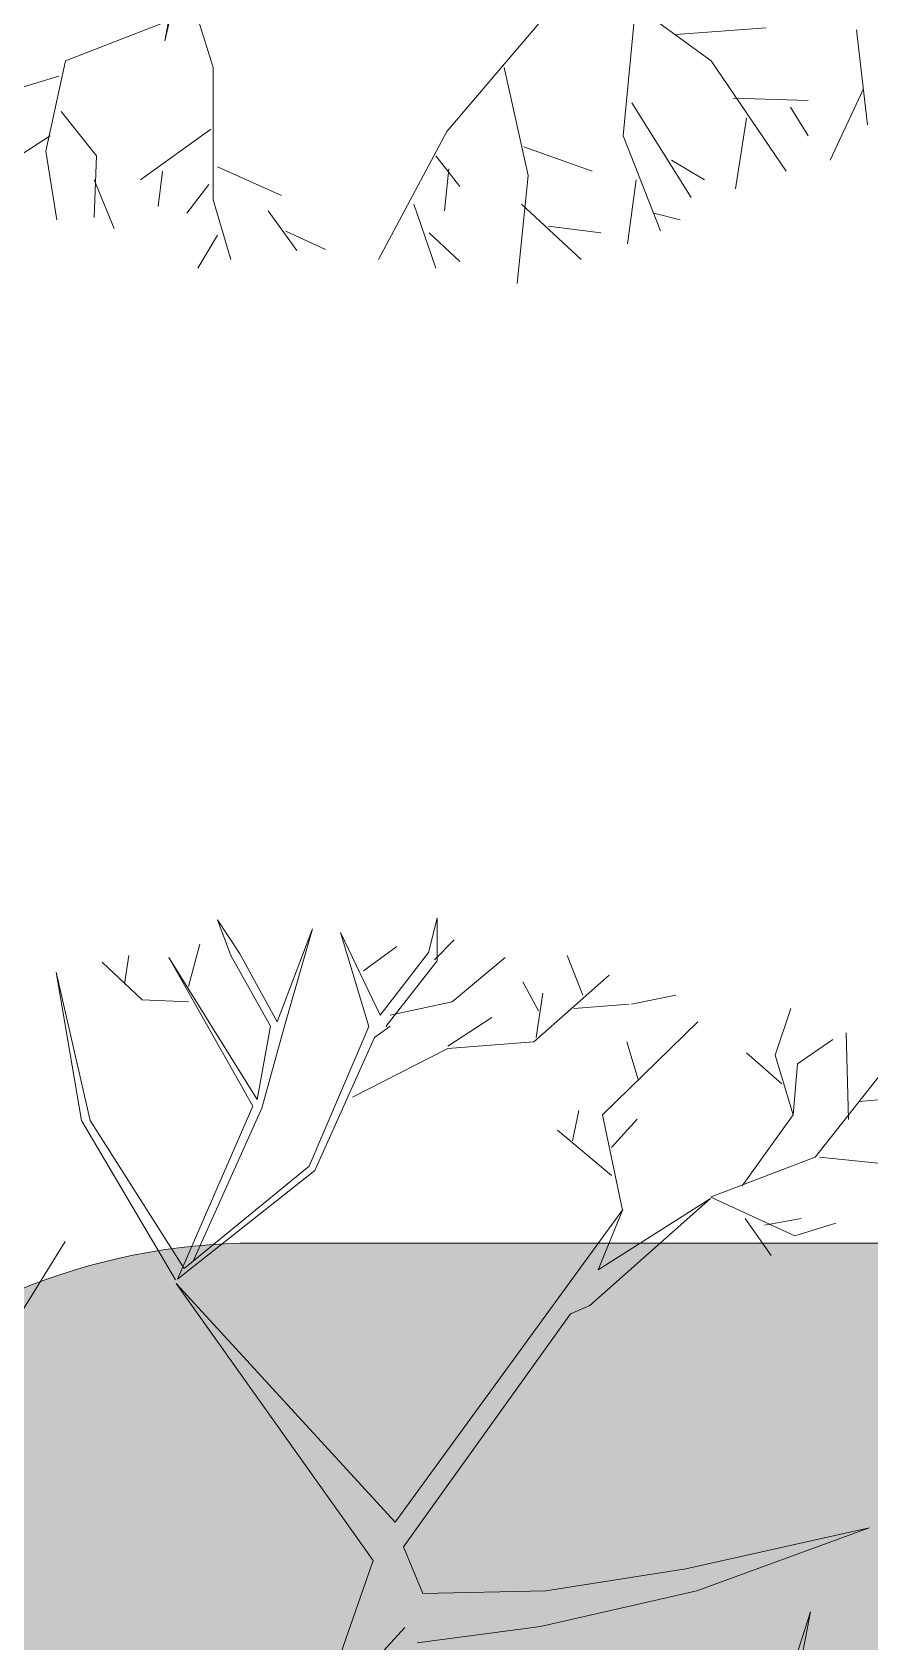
# Model space of a CAD drawing. Header units: metres. Extents: x 8 to 2416, y -346 to 476.
# Drawn here: x 17.64 to 20.33, y 27.76 to 32.93 of the extents above; entities that cross this region are included whole.
import ezdxf

# ---------------------------------------------------------------- set-up
doc = ezdxf.new("R2010")
doc.units = ezdxf.units.M
doc.layers.add('ARBOLES', color=86, linetype='Continuous', lineweight=0)
doc.layers.add('calle', color=254, linetype='Continuous', lineweight=0)
doc.layers.add('grama', color=7, linetype='Continuous', lineweight=0, true_color=0x698c45)

# ---------------------------------------------------------------- blocks, each defined once
blk = doc.blocks.new('arbol1')
at = {"layer": 'ARBOLES', "color": 59, "true_color": 0x47602f}
for p, q in [((1234.0351, 80.2182), (1234.0485, 80.2716)), ((1234.0485, 80.2716), (1234.0485, 80.2048)), ((1233.7255, 80.2135), (1233.7047, 80.269)), ((1233.7047, 80.269), (1233.7393, 80.217)), ((1233.7982, 80.1095), (1233.8536, 80.2551)), ((1233.8536, 80.2551), (1233.8086, 80.0991)), ((1233.9417, 80.1024), (1233.8972, 80.2493)), ((1233.8972, 80.2493), (1233.9595, 80.1202)), ((1233.677, 80.2308), (1233.6597, 80.165)), ((1233.9333, 80.1893), (1233.9852, 80.2274)), ((1234.0441, 80.2066), (1234.0753, 80.2378)), ((1233.5246, 80.2031), (1233.5869, 80.1442)), ((1233.5662, 80.2135), (1233.5592, 80.1685)), ((1233.7601, 79.9778), (1233.6285, 80.21)), ((1233.6285, 80.21), (1233.767, 79.9882)), ((1233.7878, 80.1026), (1233.7255, 80.2135)), ((1233.7393, 80.217), (1233.7982, 80.1095)), ((1233.9595, 80.1202), (1234.0351, 80.2182)), ((1234.0485, 80.2048), (1233.9684, 80.1024)), ((1234.0718, 80.1407), (1234.1549, 80.21)), ((1234.2761, 80.1511), (1234.2519, 80.2135)), ((1233.4923, 79.9555), (1233.4523, 80.187)), ((1233.4523, 80.187), (1233.5057, 79.9555)), ((1234.1826, 80.1719), (1234.2069, 80.1269)), ((1234.1999, 80.0784), (1234.3177, 80.1823)), ((1234.2034, 80.0853), (1234.2138, 80.1546)), ((1234.3523, 80.1373), (1234.4216, 80.1511)), ((1233.5869, 80.1442), (1233.6597, 80.1407)), ((1233.9748, 80.1199), (1234.0718, 80.1407)), ((1234.2623, 80.1303), (1234.3489, 80.1373)), ((1234.5774, 80.0576), (1234.6017, 80.1303)), ((1233.767, 79.9882), (1233.7878, 80.1026)), ((1233.8086, 80.0991), (1233.774, 79.9744)), ((1233.8483, 79.8842), (1233.9417, 80.1024)), ((1233.9748, 80.1026), (1233.9506, 80.0853)), ((1234.0649, 80.0714), (1234.1341, 80.1165)), ((1234.3073, 79.964), (1234.4562, 80.1095)), ((1233.9506, 80.0853), (1233.8571, 79.8773)), ((1234.0649, 80.068), (1234.1999, 80.0784)), ((1234.3454, 80.0784), (1234.3627, 80.0194)), ((1234.6121, 80.0437), (1234.6675, 80.0818)), ((1234.6917, 79.9571), (1234.6882, 80.0922)), ((1233.916, 79.9917), (1234.0649, 80.068)), ((1234.5878, 80.0125), (1234.5324, 80.061)), ((1234.6051, 79.964), (1234.5774, 80.0576)), ((1234.6398, 79.8981), (1234.7575, 80.0472)), ((1234.6051, 79.964), (1234.6121, 80.0437)), ((1233.6424, 79.7075), (1233.7601, 79.9778)), ((1233.774, 79.9744), (1233.6666, 79.7353)), ((1234.2602, 79.9235), (1234.2703, 79.9708)), ((1234.709, 79.9848), (1234.7817, 79.9917)), ((1233.6391, 79.7062), (1233.4923, 79.9555)), ((1233.5057, 79.9555), (1233.6525, 79.724)), ((1234.3385, 79.815), (1234.3073, 79.964)), ((1234.321, 79.9134), (1234.3615, 79.9573)), ((1234.5255, 79.8531), (1234.6051, 79.964)), ((1234.321, 79.8695), (1234.2365, 79.9404)), ((1234.477, 79.8358), (1234.6398, 79.8981)), ((1234.6467, 79.8981), (1234.7783, 79.8843)), ((1233.8571, 79.8773), (1233.6424, 79.7075)), ((1233.6525, 79.724), (1233.8483, 79.8842)), ((1234.4758, 79.8335), (1234.2872, 79.6662)), ((1234.3001, 79.722), (1234.4758, 79.8335)), ((1234.4763, 79.8357), (1234.608, 79.7748)), ((1233.9829, 79.3274), (1234.3387, 79.8163)), ((1234.3387, 79.8163), (1234.3001, 79.722)), ((1234.5303, 79.8019), (1234.5708, 79.7444)), ((1234.5607, 79.7917), (1234.6181, 79.8019)), ((1234.608, 79.7748), (1234.6722, 79.7951)), ((1233.3574, 79.5903), (1233.4665, 79.7662)), ((1233.9486, 79.2673), (1233.64, 79.7005)), ((1233.64, 79.7005), (1233.9829, 79.3274)), ((1234.2572, 79.6533), (1233.9958, 79.2888)), ((1234.2872, 79.6662), (1234.2572, 79.6533)), ((1234.4372, 79.2545), (1234.7244, 79.3188)), ((1234.7244, 79.3188), (1234.4544, 79.2202)), ((1233.7772, 78.7784), (1233.9486, 79.2673)), ((1233.9958, 79.2888), (1234.0258, 79.2159)), ((1234.2186, 79.2202), (1234.4372, 79.2545)), ((1234.0258, 79.2159), (1234.2186, 79.2202)), ((1234.4544, 79.2202), (1234.2101, 79.1644)), ((1234.2101, 79.1644), (1234.0172, 79.1387)), ((1234.6324, 79.1871), (1234.5748, 79.0089)), ((1234.6009, 79.0246), (1234.6324, 79.1871)), ((1233.9419, 79.1016), (1233.998, 79.1625)), ((1233.4904, 77.0953), (1233.5938, 77.5298)), ((1233.5696, 77.5126), (1233.4904, 77.0953)), ((1233.5179, 77.2091), (1233.5662, 77.0539)), ((1234.1556, 77.2022), (1234.3451, 77.0642)), ((1234.228, 77.1608), (1234.2073, 76.947)), ((1233.4869, 77.1229), (1233.3353, 77.0642)), ((1234.0763, 77.1229), (1233.9315, 76.9539)), ((1234.29, 77.1056), (1234.4313, 77.116)), ((1234.5726, 77.1125), (1234.5899, 76.9642)), ((1233.3353, 77.0642), (1233.3042, 76.9228)), ((1233.5662, 77.0539), (1233.5662, 76.847)), ((1234.0212, 77.0539), (1234.0591, 76.8849)), ((1234.3451, 77.0642), (1234.4623, 76.8918)), ((1233.3249, 77.0401), (1233.1871, 76.9987)), ((1234.3796, 77.0056), (1234.4968, 77.0022)), ((1234.583, 77.0194), (1234.5313, 76.909)), ((1233.3284, 76.9849), (1233.3835, 76.9159)), ((1234.2211, 76.9987), (1234.3141, 76.8504)), ((1234.4692, 76.9918), (1234.4968, 76.947)), ((1233.5627, 76.9573), (1233.4524, 76.878)), ((1233.9315, 76.9539), (1233.8247, 76.7538)), ((1234.4003, 76.9746), (1234.3831, 76.8642)), ((1233.3111, 76.947), (1233.1939, 76.8711)), ((1234.0522, 76.9297), (1234.159, 76.8918)), ((1234.2073, 76.947), (1234.2659, 76.7987)), ((1233.3042, 76.9228), (1233.3215, 76.8159)), ((1233.3835, 76.9159), (1233.3801, 76.8194)), ((1233.9143, 76.9159), (1233.9522, 76.8676)), ((1234.2831, 76.909), (1234.3348, 76.878)), ((1233.3801, 76.878), (1233.4111, 76.8021)), ((1233.4869, 76.8918), (1233.48, 76.8366)), ((1233.5731, 76.8987), (1233.673, 76.8539)), ((1233.935, 76.8952), (1233.9281, 76.8297)), ((1234.0591, 76.8849), (1234.0418, 76.7159)), ((1234.228, 76.878), (1234.2142, 76.778)), ((1233.5593, 76.8711), (1233.5248, 76.8263)), ((1233.5662, 76.847), (1233.5938, 76.7538)), ((1233.6524, 76.8297), (1233.6972, 76.7676)), ((1233.8798, 76.8401), (1233.9143, 76.74)), ((1234.0487, 76.8401), (1234.1418, 76.7538)), ((1234.2555, 76.8263), (1234.2969, 76.8159)), ((1234.0901, 76.8056), (1234.1728, 76.7952)), ((1233.5731, 76.7918), (1233.5421, 76.74)), ((1233.6798, 76.7978), (1233.7417, 76.7692)), ((1233.904, 76.7952), (1233.9522, 76.7504))]:
    blk.add_line(p, q, dxfattribs=at)

msp = doc.modelspace()

# ---------------------------------------------------------------- hatches: boundary and pattern name
at = {"layer": 'grama', "transparency": 33554495}
h = msp.add_hatch(color=256, dxfattribs=at)
h.dxf.hatch_style = 1
h.paths.add_polyline_path([(21.2094, 68.8565), (17.209, 68.8565), (17.0743, 58.9739, 0.418258), (19.0745, 56.9466), (21.0385, 56.947), (21.0607, 57.947)])
h.paths.add_polyline_path([(20.3955, 27.9576), (20.4196, 29.043), (18.3588, 29.043, 0.407099), (16.3594, 27.0917), (16.3486, 26.6463), (15.9403, 14.7165), (19.9427, 14.7165)])

# ---------------------------------------------------------------- linework, layer by layer
at = {"layer": 'calle'}
msp.add_line((21.1796, 29.043), (18.3588, 29.043), dxfattribs=at)
msp.add_arc((18.3588, 27.043), 2, 90, 178.6048, dxfattribs=at)

# ---------------------------------------------------------------- block references
at = {"layer": 'ARBOLES', "xscale": 2.055132678314374, "yscale": 2.055132678314374, "zscale": 2.055132678314374}
for p in [(-2516.9219, -125.536, 0), (-2517.193, -134.8822, 0)]:
    msp.add_blockref('arbol1', p, dxfattribs=at)

doc.saveas('drawing.dxf')
